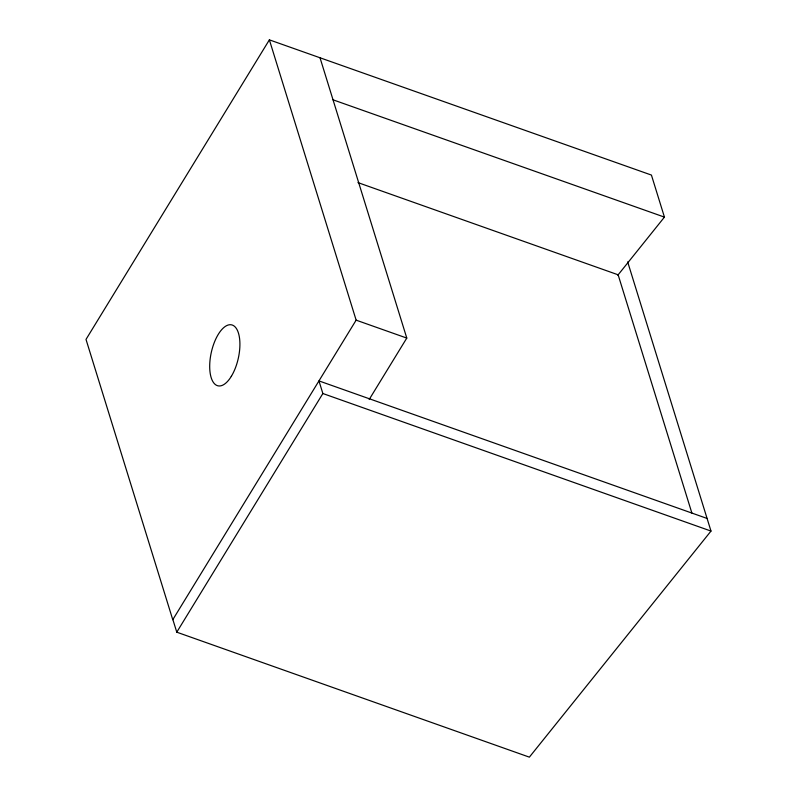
<?xml version="1.0" encoding="UTF-8"?>
<svg xmlns="http://www.w3.org/2000/svg" width="797" height="797" viewBox="0 0 797 797"><rect width="100%" height="100%" fill="white"/><g stroke="black" fill="none" stroke-linecap="round" stroke-linejoin="round"><path stroke-width="1.2" d="M269.376 39.85L86.006 339.412L172.77 619.717L356.139 320.155L269.376 39.85L651.428 175.071L664.439 217.113L617.795 275.244M176.775 632.18L322.865 393.519L318.959 380.906L707.078 518.448L710.994 531.071L529.367 757.15L176.775 632.18L172.869 619.568M369.2 399.476L406.789 338.077L320.015 57.773M333.036 99.814L664.439 217.113M357.953 182.603L618.133 274.806L691.886 513.069M356.139 320.155L406.789 338.077M322.865 393.519L710.994 531.071M627.667 261.894L707.078 518.448M231.309 376.363A31.232 13.818 -77.4 0 0 233.362 325.535A31.232 13.818 -77.4 0 0 209.741 364.119A31.232 13.818 -77.4 0 0 231.309 376.363"/></g></svg>
